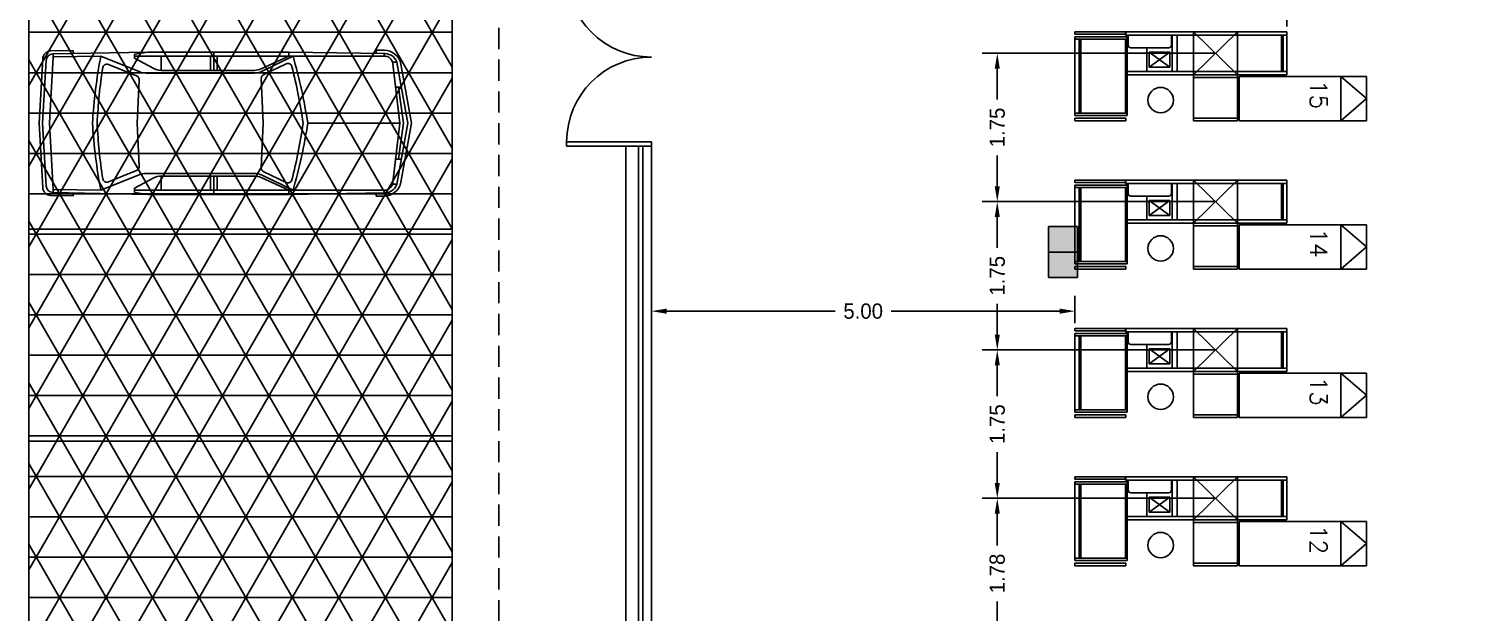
# Model space of a CAD drawing. Header units: metres. Extents: x 95 to 486, y 2972 to 3465.
# Drawn here: x 169.07 to 186.04, y 3380.26 to 3387.14 of the extents above; entities that cross this region are included whole.
import ezdxf

# ---------------------------------------------------------------- set-up
doc = ezdxf.new("R2010")
doc.units = ezdxf.units.M
doc.linetypes.add('HIDDEN', pattern=[0.375, 0.25, -0.125])
for name, color, linetype in [('0_MUROS', 7, 'Continuous'), ('0_PUERTAS-VENTANAS', 3, 'Continuous'), ('A_MEDIASOMBRA', 5, 'Continuous'), ('C_COTAS', 5, 'Continuous'), ('E_CHECK-OUTS', 1, 'Continuous'), ('E_EQUIPAMIENTO', 1, 'Continuous'), ('I_ELECTRICIDAD', 10, 'Continuous'), ('T_TEXTOS-EQUIPAMIENTO', 5, 'Continuous')]:
    doc.layers.add(name, color=color, linetype=linetype)
doc.styles.add('ROMANS', font='romans.shx', dxfattribs={"width": 0.8, "height": 0.15})
doc.dimstyles.get("Standard").update_dxf_attribs({"dimtxt": 0.18, "dimasz": 0.18, "dimexe": 0.18, "dimexo": 0.0625, "dimgap": 0.09, "dimtad": 0, "dimzin": 0, "dimdsep": 46, "dimtxsty": 'Standard', "dimcen": 0.09, "dimadec": 0, "dimazin": 0, "dimtfac": 1, "dimtofl": 0, "dimtmove": 0, "dimatfit": 3, "dimfxl": 1, "dimtolj": 1, "dimtzin": 0, "dimarcsym": 0})
doc.dimstyles.new('STANDARD$0', dxfattribs={"dimtxt": 0.2, "dimasz": 0.18, "dimexe": 0.18, "dimexo": 0.0625, "dimgap": 0.09, "dimtad": 0, "dimzin": 0, "dimdsep": 46, "dimtxsty": 'ROMANS', "dimblk": 'OBLIQUE', "dimsah": 1, "dimcen": 0.09, "dimse1": 1, "dimse2": 1, "dimadec": 0, "dimazin": 0, "dimtfac": 1, "dimtofl": 0, "dimtmove": 0, "dimatfit": 3, "dimldrblk": 'OBLIQUE', "dimfxl": 1, "dimtolj": 1, "dimtzin": 0, "dimarcsym": 0})

# ---------------------------------------------------------------- blocks, each defined once
blk = doc.blocks.new('*D313')
at = {"layer": 'C_COTAS', "color": 0, "lineweight": -2, "transparency": 16777216}
for p, q in [((183.079, 3383.349), (180.322, 3383.349)), ((180.502, 3383.169), (180.502, 3382.804)), ((180.502, 3381.779), (180.502, 3382.144)), ((183.079, 3381.599), (180.322, 3381.599))]:
    blk.add_line(p, q, dxfattribs=at)
at = {"layer": 'C_COTAS', "color": 0, "transparency": 16777216}
for points in [[(180.472, 3383.169), (180.532, 3383.169), (180.502, 3383.349)], [(180.472, 3381.779), (180.532, 3381.779), (180.502, 3381.599)]]:
    blk.add_solid(points, dxfattribs=at)
at = {"layer": 'DEFPOINTS', "color": 0, "transparency": 16777216}
for p in [(183.141, 3383.349), (180.502, 3381.599), (183.141, 3381.599)]:
    blk.add_point(p, dxfattribs=at)
at = {"layer": 'C_COTAS', "color": 0, "transparency": 16777216, "insert": (180.502, 3382.474), "char_height": 0.18, "attachment_point": 5, "rotation": 90}
blk.add_mtext('\\A1;1.75', dxfattribs=at)
blk = doc.blocks.new('*D307')
at = {"layer": 'C_COTAS', "color": 0, "lineweight": -2, "transparency": 16777216}
for p, q in [((183.079, 3381.599), (180.322, 3381.599)), ((180.502, 3381.419), (180.502, 3381.042)), ((180.502, 3380.004), (180.502, 3380.382)), ((183.079, 3379.824), (180.322, 3379.824))]:
    blk.add_line(p, q, dxfattribs=at)
at = {"layer": 'C_COTAS', "color": 0, "transparency": 16777216}
for points in [[(180.472, 3381.419), (180.532, 3381.419), (180.502, 3381.599)], [(180.472, 3380.004), (180.532, 3380.004), (180.502, 3379.824)]]:
    blk.add_solid(points, dxfattribs=at)
at = {"layer": 'DEFPOINTS', "color": 0, "transparency": 16777216}
for p in [(183.141, 3381.599), (180.502, 3379.824), (183.141, 3379.824)]:
    blk.add_point(p, dxfattribs=at)
at = {"layer": 'C_COTAS', "color": 0, "transparency": 16777216, "insert": (180.502, 3380.712), "char_height": 0.18, "attachment_point": 5, "rotation": 90}
blk.add_mtext('\\A1;1.78', dxfattribs=at)
blk = doc.blocks.new('*D318')
at = {"layer": 'C_COTAS', "color": 0, "lineweight": -2, "transparency": 16777216}
for p, q in [((183.079, 3385.099), (180.322, 3385.099)), ((180.502, 3384.919), (180.502, 3384.554)), ((180.502, 3383.529), (180.502, 3383.894)), ((183.079, 3383.349), (180.322, 3383.349))]:
    blk.add_line(p, q, dxfattribs=at)
at = {"layer": 'C_COTAS', "color": 0, "transparency": 16777216}
for points in [[(180.472, 3384.919), (180.532, 3384.919), (180.502, 3385.099)], [(180.472, 3383.529), (180.532, 3383.529), (180.502, 3383.349)]]:
    blk.add_solid(points, dxfattribs=at)
at = {"layer": 'DEFPOINTS', "color": 0, "transparency": 16777216}
for p in [(183.141, 3385.099), (180.502, 3383.349), (183.141, 3383.349)]:
    blk.add_point(p, dxfattribs=at)
at = {"layer": 'C_COTAS', "color": 0, "transparency": 16777216, "insert": (180.502, 3384.224), "char_height": 0.18, "attachment_point": 5, "rotation": 90}
blk.add_mtext('\\A1;1.75', dxfattribs=at)
blk = doc.blocks.new('*D319')
at = {"layer": 'C_COTAS', "color": 0, "lineweight": -2, "transparency": 16777216}
for p, q in [((183.079, 3386.849), (180.322, 3386.849)), ((180.502, 3386.669), (180.502, 3386.304)), ((180.502, 3385.279), (180.502, 3385.644)), ((183.079, 3385.099), (180.322, 3385.099))]:
    blk.add_line(p, q, dxfattribs=at)
at = {"layer": 'C_COTAS', "color": 0, "transparency": 16777216}
for points in [[(180.472, 3386.669), (180.532, 3386.669), (180.502, 3386.849)], [(180.472, 3385.279), (180.532, 3385.279), (180.502, 3385.099)]]:
    blk.add_solid(points, dxfattribs=at)
at = {"layer": 'DEFPOINTS', "color": 0, "transparency": 16777216}
for p in [(183.141, 3386.849), (180.502, 3385.099), (183.141, 3385.099)]:
    blk.add_point(p, dxfattribs=at)
at = {"layer": 'C_COTAS', "color": 0, "transparency": 16777216, "insert": (180.502, 3385.974), "char_height": 0.18, "attachment_point": 5, "rotation": 90}
blk.add_mtext('\\A1;1.75', dxfattribs=at)
blk = doc.blocks.new('*D320')
at = {"layer": 'C_COTAS', "color": 0, "lineweight": -2, "transparency": 16777216}
for p, q in [((176.419, 3383.667), (176.419, 3383.987)), ((181.419, 3383.667), (181.419, 3383.987)), ((176.599, 3383.807), (178.589, 3383.807)), ((181.239, 3383.807), (179.249, 3383.807))]:
    blk.add_line(p, q, dxfattribs=at)
at = {"layer": 'C_COTAS', "color": 0, "transparency": 16777216}
for points in [[(176.599, 3383.837), (176.599, 3383.777), (176.419, 3383.807)], [(181.239, 3383.837), (181.239, 3383.777), (181.419, 3383.807)]]:
    blk.add_solid(points, dxfattribs=at)
at = {"layer": 'DEFPOINTS', "color": 0, "transparency": 16777216}
for p in [(176.419, 3383.807), (176.419, 3383.604), (181.419, 3383.604)]:
    blk.add_point(p, dxfattribs=at)
at = {"layer": 'C_COTAS', "color": 0, "transparency": 16777216, "insert": (178.919, 3383.807), "char_height": 0.18, "attachment_point": 5}
blk.add_mtext('\\A1;5.00', dxfattribs=at)
blk = doc.blocks.new('*D246')
at = {"layer": 'C_COTAS', "color": 0, "lineweight": -2, "transparency": 16777216}
for p, q in [((183.919, 3387.167), (183.919, 3387.695)), ((188.419, 3387.207), (188.419, 3387.695)), ((184.099, 3387.515), (185.824, 3387.515)), ((188.239, 3387.515), (186.514, 3387.515))]:
    blk.add_line(p, q, dxfattribs=at)
at = {"layer": 'C_COTAS', "color": 0, "transparency": 16777216}
for points in [[(184.099, 3387.545), (184.099, 3387.485), (183.919, 3387.515)], [(188.239, 3387.545), (188.239, 3387.485), (188.419, 3387.515)]]:
    blk.add_solid(points, dxfattribs=at)
at = {"layer": 'DEFPOINTS', "color": 0, "transparency": 16777216}
for p in [(188.419, 3387.515), (183.919, 3387.104), (188.419, 3387.144)]:
    blk.add_point(p, dxfattribs=at)
at = {"layer": 'C_COTAS', "color": 0, "transparency": 16777216, "insert": (186.169, 3387.515), "char_height": 0.18, "attachment_point": 5}
blk.add_mtext('\\A1;4.50', dxfattribs=at)

msp = doc.modelspace()

# ---------------------------------------------------------------- hatches: boundary and pattern name
at = {"layer": '0_MUROS'}
msp.add_hatch(color=256, dxfattribs=at).paths.add_polyline_path([(181.4486, 3384.8045), (181.1086, 3384.8045), (181.1086, 3384.5045), (181.4486, 3384.5045)])
msp.add_hatch(color=256, dxfattribs=at).paths.add_polyline_path([(181.4486, 3384.8045), (181.1086, 3384.8045), (181.1086, 3384.5045), (181.4486, 3384.5045)])
h = msp.add_hatch(color=256, dxfattribs=at)
h.paths.add_polyline_path([(181.4486, 3384.3045), (181.1086, 3384.3045), (181.1086, 3384.2045), (181.4486, 3384.2045)])
h.paths.add_polyline_path([(181.4486, 3384.5045), (181.1086, 3384.5045), (181.1086, 3384.3045), (181.4486, 3384.3045)])
h = msp.add_hatch(color=256, dxfattribs=at)
h.paths.add_polyline_path([(181.4486, 3384.3045), (181.1086, 3384.3045), (181.1086, 3384.2045), (181.4486, 3384.2045)])
h.paths.add_polyline_path([(181.4486, 3384.5045), (181.1086, 3384.5045), (181.1086, 3384.3045), (181.4486, 3384.3045)])
at = {"layer": 'A_MEDIASOMBRA'}
h = msp.add_hatch(dxfattribs=at)
h.set_pattern_fill('NET3', color=256, scale=0.15, style=0)
h.set_pattern_definition([(0, (-301.03107, 2863.6978), (0, 0.47625), []), (60, (-301.03107, 2863.6978), (-0.4124446, 0.238125), []), (120, (-301.03107, 2863.6978), (-0.4124446, -0.238125), [])])
h.paths.add_polyline_path([(169.0686, 3399.7745), (174.0686, 3399.7745), (174.0686, 3372.2745), (169.0686, 3372.2745)])

# ---------------------------------------------------------------- linework, layer by layer
at = {"layer": '0_MUROS', "color": 2, "linetype": 'HIDDEN'}
msp.add_line((174.6186, 3407.7745), (174.6186, 3369.4445), dxfattribs=at)
at = {"layer": '0_MUROS', "color": 1}
for p, q in [((174.0686, 3379.7745), (174.0686, 3399.7745)), ((169.0686, 3384.7745), (174.0686, 3384.7745)), ((169.0686, 3382.2745), (174.0686, 3382.2745))]:
    msp.add_line(p, q, dxfattribs=at)
at = {"layer": '0_MUROS'}
for p, q in [((181.1086, 3384.8045), (181.1086, 3384.5045)), ((181.1086, 3384.8045), (181.4486, 3384.8045)), ((181.1086, 3384.8045), (181.4486, 3384.8045)), ((181.1086, 3384.8045), (181.1086, 3384.5045)), ((181.4486, 3384.8045), (181.4486, 3384.5045)), ((181.4486, 3384.8045), (181.4486, 3384.5045)), ((181.1086, 3384.2045), (181.1086, 3384.5045)), ((181.1086, 3384.5045), (181.4486, 3384.5045)), ((181.1086, 3384.5045), (181.4486, 3384.5045)), ((181.1086, 3384.2045), (181.1086, 3384.5045)), ((181.4486, 3384.2045), (181.4486, 3384.5045)), ((181.4486, 3384.2045), (181.4486, 3384.5045)), ((181.1086, 3384.2045), (181.4486, 3384.2045)), ((181.1086, 3384.2045), (181.4486, 3384.2045))]:
    msp.add_line(p, q, dxfattribs=at)
at = {"layer": '0_PUERTAS-VENTANAS'}
for p, q in [((175.4186, 3385.8045), (175.4186, 3385.7545)), ((175.4186, 3385.8045), (176.4186, 3385.8045)), ((175.4186, 3385.7545), (176.4186, 3385.7545)), ((176.1186, 3385.7545), (176.1186, 3367.9445)), ((176.2686, 3367.9445), (176.2686, 3385.7545)), ((176.3186, 3367.9445), (176.3186, 3385.7545)), ((176.4186, 3367.9445), (176.4186, 3385.8045))]:
    msp.add_line(p, q, dxfattribs=at)
at = {"layer": '0_PUERTAS-VENTANAS', "color": 5}
for centre, start, end in [((176.4186, 3387.8045), 180, 270), ((176.4186, 3385.8045), 90, 180)]:
    msp.add_arc(centre, 1, start, end, dxfattribs=at)
at = {"layer": 'A_MEDIASOMBRA'}
msp.add_line((169.0686, 3399.7745), (169.0686, 3372.2745), dxfattribs=at)
at = {"layer": 'E_CHECK-OUTS'}
for p, q in [((181.4186, 3387.0445), (181.4186, 3386.1145)), ((182.0376, 3387.0445), (181.4186, 3387.0445)), ((182.0176, 3387.1045), (183.9186, 3387.1045)), ((182.0176, 3387.1045), (182.0176, 3387.0645)), ((182.0376, 3387.0645), (182.0376, 3386.1145)), ((183.9186, 3387.1045), (183.9186, 3386.5945)), ((182.0376, 3386.5945), (183.9186, 3386.5945)), ((182.8176, 3386.5945), (182.8176, 3386.0545)), ((183.3396, 3386.5945), (183.3396, 3386.0545)), ((183.3596, 3386.5745), (183.3596, 3386.0545)), ((183.3596, 3386.5745), (184.5596, 3386.5745)), ((184.5596, 3386.5745), (184.5596, 3386.0545)), ((184.5596, 3386.5745), (184.8596, 3386.3145)), ((184.8596, 3386.3145), (184.5596, 3386.0545)), ((182.0376, 3386.1145), (181.4186, 3386.1145)), ((182.8176, 3386.0545), (183.3396, 3386.0545)), ((183.3596, 3386.0545), (184.5596, 3386.0545)), ((182.0176, 3385.3545), (183.9186, 3385.3545)), ((182.0176, 3385.3545), (182.0176, 3385.3145)), ((183.9186, 3385.3545), (183.9186, 3384.8445)), ((181.4186, 3385.2945), (181.4186, 3384.3645)), ((182.0376, 3385.2945), (181.4186, 3385.2945)), ((182.0376, 3385.3145), (182.0376, 3384.3645)), ((182.0376, 3384.8445), (183.9186, 3384.8445)), ((182.8176, 3384.8445), (182.8176, 3384.3045)), ((183.3396, 3384.8445), (183.3396, 3384.3045)), ((183.3596, 3384.8245), (184.5596, 3384.8245)), ((183.3596, 3384.8245), (183.3596, 3384.3045)), ((184.5596, 3384.8245), (184.5596, 3384.3045)), ((184.5596, 3384.8245), (184.8596, 3384.5645)), ((184.8596, 3384.5645), (184.5596, 3384.3045)), ((182.0376, 3384.3645), (181.4186, 3384.3645)), ((182.8176, 3384.3045), (183.3396, 3384.3045)), ((183.3596, 3384.3045), (184.5596, 3384.3045)), ((182.0376, 3383.5445), (181.4186, 3383.5445)), ((181.4186, 3383.5445), (181.4186, 3382.6145)), ((182.0176, 3383.6045), (183.9186, 3383.6045)), ((182.0176, 3383.6045), (182.0176, 3383.5645)), ((182.0376, 3383.5645), (182.0376, 3382.6145)), ((183.9186, 3383.6045), (183.9186, 3383.0945)), ((182.0376, 3383.0945), (183.9186, 3383.0945)), ((182.8176, 3383.0945), (182.8176, 3382.5545)), ((183.3396, 3383.0945), (183.3396, 3382.5545)), ((183.3596, 3383.0745), (184.5596, 3383.0745)), ((183.3596, 3383.0745), (183.3596, 3382.5545)), ((184.5596, 3383.0745), (184.8596, 3382.8145)), ((184.5596, 3383.0745), (184.5596, 3382.5545)), ((184.8596, 3382.8145), (184.5596, 3382.5545)), ((182.0376, 3382.6145), (181.4186, 3382.6145)), ((182.8176, 3382.5545), (183.3396, 3382.5545)), ((183.3596, 3382.5545), (184.5596, 3382.5545)), ((182.0376, 3381.7945), (181.4186, 3381.7945)), ((181.4186, 3381.7945), (181.4186, 3380.8645)), ((182.0176, 3381.8545), (183.9186, 3381.8545)), ((182.0176, 3381.8545), (182.0176, 3381.8145)), ((182.0376, 3381.8145), (182.0376, 3380.8645)), ((183.9186, 3381.8545), (183.9186, 3381.3445)), ((182.0376, 3381.3445), (183.9186, 3381.3445)), ((182.8176, 3381.3445), (182.8176, 3380.8045)), ((183.3396, 3381.3445), (183.3396, 3380.8045)), ((183.3596, 3381.3245), (184.5596, 3381.3245)), ((183.3596, 3381.3245), (183.3596, 3380.8045)), ((184.5596, 3381.3245), (184.8596, 3381.0645)), ((184.5596, 3381.3245), (184.5596, 3380.8045)), ((184.8596, 3381.0645), (184.5596, 3380.8045)), ((182.0376, 3380.8645), (181.4186, 3380.8645)), ((182.8176, 3380.8045), (183.3396, 3380.8045)), ((183.3596, 3380.8045), (184.5596, 3380.8045))]:
    msp.add_line(p, q, dxfattribs=at)
at = {"layer": 'E_CHECK-OUTS', "color": 2}
for p, q in [((182.0176, 3387.0645), (183.9186, 3387.0645)), ((182.0476, 3387.0645), (182.0476, 3386.9445)), ((182.5576, 3387.0645), (182.5576, 3386.9445)), ((182.5676, 3387.0645), (182.5676, 3386.6345)), ((182.6276, 3387.0645), (182.6276, 3386.6345)), ((183.8586, 3387.0645), (183.8586, 3386.6345)), ((183.8786, 3387.0645), (183.8786, 3386.6345)), ((182.0376, 3387.0145), (181.4186, 3387.0145)), ((181.4676, 3387.0145), (181.4676, 3386.1445)), ((181.4876, 3387.0145), (181.4876, 3386.1445)), ((182.0176, 3387.0145), (182.0176, 3386.1445)), ((182.0776, 3386.9145), (182.5276, 3386.9145)), ((182.2676, 3386.9145), (182.2676, 3386.6345)), ((182.295, 3386.8645), (182.295, 3386.6845)), ((182.295, 3386.8645), (182.5411, 3386.8645)), ((182.5411, 3386.6845), (182.295, 3386.8645)), ((182.5411, 3386.8645), (182.295, 3386.6845)), ((182.5411, 3386.8645), (182.5411, 3386.6845)), ((182.0376, 3386.6345), (183.9186, 3386.6345)), ((182.295, 3386.6845), (182.5411, 3386.6845)), ((182.8176, 3386.5645), (183.3396, 3386.5645)), ((184.5596, 3386.5745), (184.8596, 3386.5745)), ((184.8596, 3386.5745), (184.8596, 3386.0545)), ((182.0376, 3386.1445), (181.4186, 3386.1445)), ((182.8176, 3386.0845), (183.3396, 3386.0845)), ((184.5596, 3386.0545), (184.8596, 3386.0545)), ((182.0376, 3385.2645), (181.4186, 3385.2645)), ((181.4676, 3385.2645), (181.4676, 3384.3945)), ((181.4876, 3385.2645), (181.4876, 3384.3945)), ((182.0176, 3385.3145), (183.9186, 3385.3145)), ((182.0176, 3385.2645), (182.0176, 3384.3945)), ((182.0476, 3385.3145), (182.0476, 3385.1945)), ((182.5576, 3385.3145), (182.5576, 3385.1945)), ((182.5676, 3385.3145), (182.5676, 3384.8845)), ((182.6276, 3385.3145), (182.6276, 3384.8845)), ((183.8586, 3385.3145), (183.8586, 3384.8845)), ((183.8786, 3385.3145), (183.8786, 3384.8845)), ((182.0776, 3385.1645), (182.5276, 3385.1645)), ((182.2676, 3385.1645), (182.2676, 3384.8845)), ((182.295, 3385.1145), (182.295, 3384.9345)), ((182.295, 3385.1145), (182.5411, 3385.1145)), ((182.5411, 3384.9345), (182.295, 3385.1145)), ((182.5411, 3385.1145), (182.295, 3384.9345)), ((182.5411, 3385.1145), (182.5411, 3384.9345)), ((182.0376, 3384.8845), (183.9186, 3384.8845)), ((182.295, 3384.9345), (182.5411, 3384.9345)), ((182.8176, 3384.8145), (183.3396, 3384.8145)), ((184.5596, 3384.8245), (184.8596, 3384.8245)), ((184.8596, 3384.8245), (184.8596, 3384.3045)), ((182.0376, 3384.3945), (181.4186, 3384.3945)), ((182.8176, 3384.3345), (183.3396, 3384.3345)), ((184.5596, 3384.3045), (184.8596, 3384.3045)), ((182.0376, 3383.5145), (181.4186, 3383.5145)), ((181.4676, 3383.5145), (181.4676, 3382.6445)), ((181.4876, 3383.5145), (181.4876, 3382.6445)), ((182.0176, 3383.5645), (183.9186, 3383.5645)), ((182.0176, 3383.5145), (182.0176, 3382.6445)), ((182.0476, 3383.5645), (182.0476, 3383.4445)), ((182.5576, 3383.5645), (182.5576, 3383.4445)), ((182.5676, 3383.5645), (182.5676, 3383.1345)), ((182.6276, 3383.5645), (182.6276, 3383.1345)), ((183.8586, 3383.5645), (183.8586, 3383.1345)), ((183.8786, 3383.5645), (183.8786, 3383.1345)), ((182.0776, 3383.4145), (182.5276, 3383.4145)), ((182.2676, 3383.4145), (182.2676, 3383.1345)), ((182.5411, 3383.3645), (182.295, 3383.1845)), ((182.5411, 3383.1845), (182.295, 3383.3645)), ((182.295, 3383.3645), (182.5411, 3383.3645)), ((182.295, 3383.3645), (182.295, 3383.1845)), ((182.5411, 3383.3645), (182.5411, 3383.1845)), ((182.295, 3383.1845), (182.5411, 3383.1845)), ((182.0376, 3383.1345), (183.9186, 3383.1345)), ((182.8176, 3383.0645), (183.3396, 3383.0645)), ((184.5596, 3383.0745), (184.8596, 3383.0745)), ((184.8596, 3383.0745), (184.8596, 3382.5545)), ((182.0376, 3382.6445), (181.4186, 3382.6445)), ((182.8176, 3382.5845), (183.3396, 3382.5845)), ((184.5596, 3382.5545), (184.8596, 3382.5545)), ((182.0176, 3381.8145), (183.9186, 3381.8145)), ((182.0476, 3381.8145), (182.0476, 3381.6945)), ((182.5576, 3381.8145), (182.5576, 3381.6945)), ((182.5676, 3381.8145), (182.5676, 3381.3845)), ((182.6276, 3381.8145), (182.6276, 3381.3845)), ((183.8586, 3381.8145), (183.8586, 3381.3845)), ((183.8786, 3381.8145), (183.8786, 3381.3845)), ((182.0376, 3381.7645), (181.4186, 3381.7645)), ((181.4676, 3381.7645), (181.4676, 3380.8945)), ((181.4876, 3381.7645), (181.4876, 3380.8945)), ((182.0176, 3381.7645), (182.0176, 3380.8945)), ((182.0776, 3381.6645), (182.5276, 3381.6645)), ((182.2676, 3381.6645), (182.2676, 3381.3845)), ((182.295, 3381.6145), (182.295, 3381.4345)), ((182.295, 3381.6145), (182.5411, 3381.6145)), ((182.5411, 3381.4345), (182.295, 3381.6145)), ((182.5411, 3381.6145), (182.295, 3381.4345)), ((182.5411, 3381.6145), (182.5411, 3381.4345)), ((182.0376, 3381.3845), (183.9186, 3381.3845)), ((182.295, 3381.4345), (182.5411, 3381.4345)), ((182.8176, 3381.3145), (183.3396, 3381.3145)), ((184.5596, 3381.3245), (184.8596, 3381.3245)), ((184.8596, 3381.3245), (184.8596, 3380.8045)), ((182.0376, 3380.8945), (181.4186, 3380.8945)), ((182.8176, 3380.8345), (183.3396, 3380.8345)), ((184.5596, 3380.8045), (184.8596, 3380.8045))]:
    msp.add_line(p, q, dxfattribs=at)
at = {"layer": 'E_CHECK-OUTS'}
for centre in [(182.4311, 3386.297), (182.4311, 3384.547), (182.4311, 3382.797), (182.4311, 3381.047)]:
    msp.add_circle(centre, 0.15, dxfattribs=at)
at = {"layer": 'E_CHECK-OUTS', "color": 2}
for centre, start, end in [((182.0776, 3386.9445), 180, 270), ((182.5276, 3386.9445), 270, 0), ((182.0776, 3385.1945), 180, 270), ((182.5276, 3385.1945), 270, 0), ((182.0776, 3383.4445), 180, 270), ((182.5276, 3383.4445), 270, 0), ((182.0776, 3381.6945), 180, 270), ((182.5276, 3381.6945), 270, 0)]:
    msp.add_arc(centre, 0.03, start, end, dxfattribs=at)
at = {"layer": 'E_EQUIPAMIENTO'}
for p, q in [((181.4186, 3387.1045), (182.0186, 3387.1045)), ((181.4186, 3387.0745), (181.4186, 3387.1045)), ((181.4186, 3387.0745), (182.0186, 3387.0745)), ((182.0186, 3387.0745), (182.0186, 3387.1045)), ((181.4186, 3386.0845), (182.0186, 3386.0845)), ((181.4186, 3386.0545), (181.4186, 3386.0845)), ((181.4186, 3386.0545), (182.0186, 3386.0545)), ((182.0186, 3386.0545), (182.0186, 3386.0845)), ((181.4186, 3385.3545), (182.0186, 3385.3545)), ((181.4186, 3385.3245), (181.4186, 3385.3545)), ((182.0186, 3385.3245), (182.0186, 3385.3545)), ((181.4186, 3385.3245), (182.0186, 3385.3245)), ((181.4186, 3384.3345), (182.0186, 3384.3345)), ((181.4186, 3384.3045), (181.4186, 3384.3345)), ((182.0186, 3384.3045), (182.0186, 3384.3345)), ((181.4186, 3384.3045), (182.0186, 3384.3045)), ((181.4186, 3383.5745), (181.4186, 3383.6045)), ((181.4186, 3383.6045), (182.0186, 3383.6045)), ((181.4186, 3383.5745), (182.0186, 3383.5745)), ((182.0186, 3383.5745), (182.0186, 3383.6045)), ((181.4186, 3382.5545), (181.4186, 3382.5845)), ((181.4186, 3382.5845), (182.0186, 3382.5845)), ((181.4186, 3382.5545), (182.0186, 3382.5545)), ((182.0186, 3382.5545), (182.0186, 3382.5845)), ((181.4186, 3381.8545), (182.0186, 3381.8545)), ((181.4186, 3381.8245), (181.4186, 3381.8545)), ((181.4186, 3381.8245), (182.0186, 3381.8245)), ((182.0186, 3381.8245), (182.0186, 3381.8545)), ((181.4186, 3380.8345), (182.0186, 3380.8345)), ((181.4186, 3380.8045), (181.4186, 3380.8345)), ((181.4186, 3380.8045), (182.0186, 3380.8045)), ((182.0186, 3380.8045), (182.0186, 3380.8345))]:
    msp.add_line(p, q, dxfattribs=at)
at = {"layer": 'E_EQUIPAMIENTO', "color": 2}
for p, q in [((169.3246, 3386.8775), (169.5935, 3386.8805)), ((169.5935, 3386.8805), (169.5935, 3386.8471)), ((173.1712, 3386.8854), (173.263, 3386.886)), ((173.1712, 3386.8485), (173.1712, 3386.8854)), ((169.1918, 3386.0246), (169.2342, 3386.7835)), ((169.274, 3386.7664), (169.2317, 3386.0246)), ((169.3572, 3386.8071), (169.315, 3386.0246)), ((169.3529, 3386.8419), (170.4763, 3386.8643)), ((169.3572, 3386.8071), (169.3567, 3386.8419)), ((169.9189, 3386.8163), (169.3572, 3386.8071)), ((170.3783, 3386.6309), (169.9189, 3386.8163)), ((170.3418, 3386.5817), (170.0096, 3386.7171)), ((170.3185, 3386.8403), (170.4763, 3386.8643)), ((170.3185, 3386.7923), (170.3185, 3386.8403)), ((173.2655, 3386.8163), (170.3185, 3386.8163)), ((170.5374, 3386.6728), (170.3185, 3386.7923)), ((170.4763, 3386.8643), (172.1404, 3386.8643)), ((170.6332, 3386.6483), (170.6332, 3386.8163)), ((171.2134, 3386.8163), (171.2134, 3386.6483)), ((171.2534, 3386.8643), (171.2534, 3386.6483)), ((171.2933, 3386.8163), (171.2933, 3386.6483)), ((172.1404, 3386.8163), (171.8105, 3386.6645)), ((172.1883, 3386.8163), (171.8225, 3386.6368)), ((171.8425, 3386.5986), (172.106, 3386.7247)), ((172.1404, 3386.8643), (172.1404, 3386.8163)), ((172.1404, 3386.8643), (173.2745, 3386.8469)), ((173.2655, 3386.8163), (173.2659, 3386.847)), ((173.3614, 3386.7554), (173.4509, 3386.0246)), ((173.4156, 3386.7443), (173.3628, 3386.7443)), ((173.4194, 3386.723), (173.5425, 3386.0246)), ((173.4612, 3386.7214), (173.5867, 3386.0246)), ((171.7344, 3386.6164), (170.4532, 3386.6164)), ((171.7317, 3386.6483), (170.6332, 3386.6483)), ((171.8367, 3386.0246), (171.8142, 3386.5514)), ((170.3504, 3386.0246), (170.3729, 3386.5332)), ((173.4678, 3386.4484), (173.399, 3386.4484)), ((173.4348, 3386.4465), (173.4936, 3386.0246)), ((169.1918, 3386.0246), (169.2342, 3385.2658)), ((169.274, 3385.2828), (169.2317, 3386.0246)), ((169.3572, 3385.2421), (169.315, 3386.0246)), ((170.3504, 3386.0246), (170.3729, 3385.516)), ((171.8367, 3386.0246), (171.8142, 3385.4978)), ((173.4509, 3386.0246), (172.3629, 3386.0246)), ((173.3614, 3385.2938), (173.4509, 3386.0246)), ((173.4194, 3385.3262), (173.5425, 3386.0246)), ((173.4348, 3385.6027), (173.4936, 3386.0246)), ((173.4612, 3385.3278), (173.5867, 3386.0246)), ((173.4678, 3385.6008), (173.399, 3385.6008)), ((170.3783, 3385.4183), (169.9189, 3385.2329)), ((170.3418, 3385.4675), (170.0096, 3385.3321)), ((170.5374, 3385.3764), (170.3185, 3385.2569)), ((171.7344, 3385.4329), (170.4532, 3385.4329)), ((171.7317, 3385.4009), (170.6332, 3385.4009)), ((170.6332, 3385.4009), (170.6332, 3385.2329)), ((171.2134, 3385.2329), (171.2134, 3385.4009)), ((171.2534, 3385.185), (171.2534, 3385.4009)), ((171.2933, 3385.2329), (171.2933, 3385.4009)), ((172.1404, 3385.2329), (171.8105, 3385.3847)), ((172.1883, 3385.2329), (171.8225, 3385.4124)), ((171.8425, 3385.4506), (172.106, 3385.3245)), ((169.3529, 3385.2073), (170.4763, 3385.185)), ((169.3572, 3385.2421), (169.3567, 3385.2073)), ((169.9189, 3385.2329), (169.3572, 3385.2421)), ((169.5935, 3385.1687), (169.5935, 3385.2021)), ((170.3185, 3385.2569), (170.3185, 3385.2089)), ((173.2655, 3385.2329), (170.3185, 3385.2329)), ((170.3185, 3385.2089), (170.4763, 3385.185)), ((170.4763, 3385.185), (172.1404, 3385.185)), ((172.1404, 3385.185), (172.1404, 3385.2329)), ((172.1404, 3385.185), (173.2745, 3385.2023)), ((173.1712, 3385.2007), (173.1712, 3385.1639)), ((173.2655, 3385.2329), (173.2659, 3385.2022)), ((173.4156, 3385.3049), (173.3628, 3385.3049)), ((169.3246, 3385.1717), (169.5935, 3385.1687)), ((173.1712, 3385.1639), (173.263, 3385.1632))]:
    msp.add_line(p, q, dxfattribs=at)
for centre, radius, start, end in [((169.334, 3386.778), 0.1, 95.43875, 176.83922), ((173.2644, 3386.686), 0.2, 10.2066, 90.39407), ((169.3538, 3386.7619), 0.08, 90.67554, 176.78088), ((176.3009, 3385.6162), 6.4938, 169.34993, 176.39375), ((169.9908, 3386.6708), 0.05, 67.81889, 166.85119), ((172.1276, 3386.6796), 0.05, 16.19912, 115.57641), ((165.7403, 3384.979), 6.7047, 8.97237, 15.90451), ((173.2655, 3386.7163), 0.1, 6.97596, 90), ((173.2716, 3386.6969), 0.15, 10.00075, 89.12282), ((176.3517, 3385.7048), 6.4837, 171.32982, 177.17257), ((170.3229, 3386.5354), 0.05, 357.47574, 67.81889), ((170.4532, 3386.8164), 0.2, 248.02478, 270), ((170.6332, 3386.8483), 0.2, 241.37178, 270), ((171.7317, 3386.8483), 0.2, 270, 293.21389), ((171.7344, 3386.8164), 0.2, 270, 296.13061), ((171.8641, 3386.5535), 0.05, 115.57641, 182.45223), ((165.7111, 3385.0743), 6.6643, 8.19807, 14.06242), ((176.3009, 3386.4331), 6.4938, 183.60625, 190.65007), ((176.3517, 3386.3444), 6.4837, 182.82743, 188.67018), ((165.7111, 3386.9749), 6.6643, 345.93758, 351.80193), ((165.7403, 3387.0703), 6.7047, 344.09549, 351.02763), ((170.3229, 3385.5138), 0.05, 292.18111, 2.52426), ((169.9908, 3385.3784), 0.05, 193.14881, 292.18111), ((170.4532, 3385.2329), 0.2, 90, 111.97522), ((170.6332, 3385.2009), 0.2, 90, 118.62822), ((171.7317, 3385.2009), 0.2, 66.78611, 90), ((171.7344, 3385.2329), 0.2, 63.86939, 90), ((171.8641, 3385.4957), 0.05, 177.54777, 244.42359), ((172.1276, 3385.3696), 0.05, 244.42359, 343.80088), ((169.334, 3385.2713), 0.1, 183.16078, 264.56125), ((169.3538, 3385.2873), 0.08, 183.21912, 269.32446), ((173.2644, 3385.3632), 0.2, 269.60593, 349.7934), ((173.2655, 3385.3329), 0.1, 270, 353.02404), ((173.2716, 3385.3523), 0.15, 270.87718, 349.99925)]:
    msp.add_arc(centre, radius, start, end, dxfattribs=at)
at = {"layer": 'I_ELECTRICIDAD'}
for p, q in [((182.8176, 3386.5945), (182.8176, 3387.1045)), ((183.3396, 3387.1045), (182.8176, 3386.5945)), ((182.8176, 3387.1045), (183.3396, 3386.5945)), ((183.3396, 3386.5945), (183.3396, 3387.1045)), ((182.8176, 3384.8445), (182.8176, 3385.3545)), ((183.3396, 3385.3545), (182.8176, 3384.8445)), ((182.8176, 3385.3545), (183.3396, 3384.8445)), ((183.3396, 3384.8445), (183.3396, 3385.3545)), ((182.8176, 3383.6045), (183.3396, 3383.0945)), ((183.3396, 3383.6045), (182.8176, 3383.0945)), ((182.8176, 3383.0945), (182.8176, 3383.6045)), ((183.3396, 3383.0945), (183.3396, 3383.6045)), ((182.8176, 3381.3445), (182.8176, 3381.8545)), ((183.3396, 3381.8545), (182.8176, 3381.3445)), ((182.8176, 3381.8545), (183.3396, 3381.3445)), ((183.3396, 3381.3445), (183.3396, 3381.8545))]:
    msp.add_line(p, q, dxfattribs=at)

# ---------------------------------------------------------------- texts
at = {"layer": 'T_TEXTOS-EQUIPAMIENTO', "style": 'ROMANS'}
for s, p in [('15', (184.196, 3386.533)), ('14', (184.196, 3384.783)), ('13', (184.196, 3383.033)), ('12', (184.196, 3381.283))]:
    msp.add_text(s, height=0.2, rotation=270, dxfattribs=at).set_placement(p)

# ---------------------------------------------------------------- dimensions: what is measured, and where the dimension line sits
at = {"layer": 'C_COTAS'}
for base, p1, p2, picture, middle in [((188.4186, 3387.5153), (183.9186, 3387.1045), (188.4186, 3387.1445), '*D246', (186.1686, 3387.5153)), ((176.4186, 3383.8071), (181.4186, 3383.6045), (176.4186, 3383.6045), '*D320', (178.9186, 3383.8071))]:
    dim = msp.add_linear_dim(base=base, p1=p1, p2=p2, dimstyle='STANDARD$0', override={"dimtxt": 0.18, "dimtxsty": 'Standard', "dimsah": 0, "dimse1": 0, "dimse2": 0}, dxfattribs=at)
    dim.commit()
    dim.dimension.update_dxf_attribs({"geometry": picture, "text_midpoint": middle})
for base, p1, p2, picture, middle in [((180.5021, 3385.0995), (183.1411, 3386.8495), (183.1411, 3385.0995), '*D319', (180.5021, 3385.9745)), ((180.5021, 3383.3495), (183.1411, 3385.0995), (183.1411, 3383.3495), '*D318', (180.5021, 3384.2245)), ((180.5021, 3381.5995), (183.1411, 3383.3495), (183.1411, 3381.5995), '*D313', (180.5021, 3382.4745)), ((180.5021, 3379.8239), (183.1411, 3381.5995), (183.1411, 3379.8239), '*D307', (180.5021, 3380.7117))]:
    dim = msp.add_linear_dim(base=base, p1=p1, p2=p2, angle=270, dimstyle='Standard', dxfattribs=at)
    dim.commit()
    dim.dimension.update_dxf_attribs({"geometry": picture, "text_midpoint": middle})

doc.saveas('drawing.dxf')
